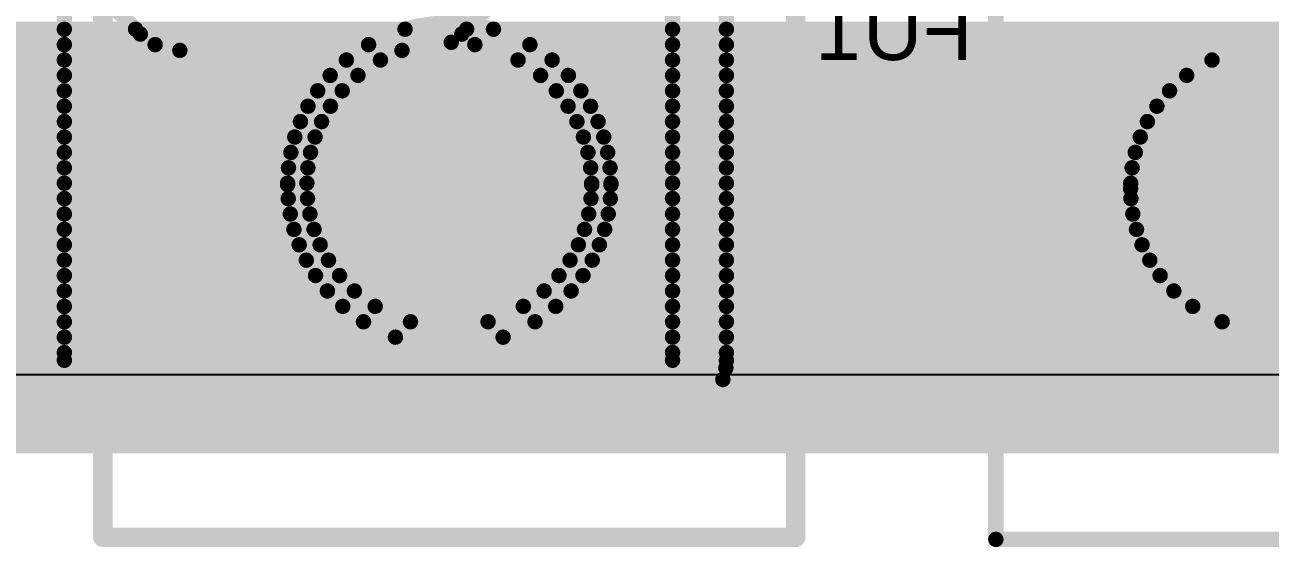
# Model space of a CAD drawing. Header units: millimetres. Extents: x 0.11 to 5.67, y 0.55 to 4.24.
# Drawn here: x 1.147 to 1.784, y 0.553 to 0.82 of the extents above; entities that cross this region are included whole.
import ezdxf

# ---------------------------------------------------------------- set-up
doc = ezdxf.new("R2010")
doc.units = ezdxf.units.MM
doc.header["$MEASUREMENT"] = 0
for name, color, linetype in [('BottomLayer', 5, 'Continuous'), ('BottomOverlay', 54, 'Continuous'), ('BottomSolder', 6, 'Continuous'), ('InternalPlane1', 76, 'Continuous'), ('InternalPlane2', 16, 'Continuous'), ('KeepOutLayer', 6, 'Continuous'), ('MultiLayer', 9, 'Continuous'), ('PadHoleLayer', 156, 'Continuous'), ('TopLayer', 1, 'Continuous'), ('TopOverlay', 2, 'Continuous'), ('TopSolder', 216, 'Continuous'), ('ViaHoleLayer', 16, 'Continuous')]:
    doc.layers.add(name, color=color, linetype=linetype)

# ---------------------------------------------------------------- blocks, each defined once
blk = doc.blocks.new('MIF2X01PRP_29')
at = {"layer": 'BottomLayer'}
for points, const_width in [([(-0.01772, 0.11811, 1), (0.01772, 0.11811, 1)], 0.03543), ([(-0.02953, -0.17008, 1), (0.02953, -0.17008, 1)], 0.05906)]:
    blk.add_lwpolyline(points, format="xyb", close=True, dxfattribs=dict(at, const_width=const_width))
blk.add_solid([(-0.03543, -0.03543), (0.03543, -0.03543), (-0.03543, 0.03543), (0.03543, 0.03543)], dxfattribs=at)
at = {"layer": 'BottomSolder'}
for points, const_width in [([(-0.0187, 0.11811, 1), (0.0187, 0.11811, 1)], 0.0374), ([(-0.03051, -0.17008, 1), (0.03051, -0.17008, 1)], 0.06102)]:
    blk.add_lwpolyline(points, format="xyb", close=True, dxfattribs=dict(at, const_width=const_width))
blk.add_solid([(-0.0374, -0.0374), (0.0374, -0.0374), (-0.0374, 0.0374), (0.0374, 0.0374)], dxfattribs=at)
at = {"layer": 'InternalPlane1'}
for points, const_width in [([(-0.02083, 0.11811, 1), (0.02083, 0.11811, 1)], 0.04165), ([(-0.02083, 0, 1), (0.02083, 0, 1)], 0.04165), ([(-0.03953, -0.17008, 1), (0.03953, -0.17008, 1)], 0.07906)]:
    blk.add_lwpolyline(points, format="xyb", close=True, dxfattribs=dict(at, const_width=const_width))
at = {"layer": 'InternalPlane2'}
for points, const_width in [([(-0.02083, 0.11811, 1), (0.02083, 0.11811, 1)], 0.04165), ([(-0.02083, 0, 1), (0.02083, 0, 1)], 0.04165), ([(-0.03953, -0.17008, 1), (0.03953, -0.17008, 1)], 0.07906)]:
    blk.add_lwpolyline(points, format="xyb", close=True, dxfattribs=dict(at, const_width=const_width))
at = {"layer": 'MultiLayer'}
for points, const_width in [([(-0.01772, 0.11811, 1), (0.01772, 0.11811, 1)], 0.03543), ([(-0.02953, -0.17008, 1), (0.02953, -0.17008, 1)], 0.05906)]:
    blk.add_lwpolyline(points, format="xyb", close=True, dxfattribs=dict(at, const_width=const_width))
blk.add_solid([(-0.03543, -0.03543), (0.03543, -0.03543), (-0.03543, 0.03543), (0.03543, 0.03543)], dxfattribs=at)
at = {"layer": 'PadHoleLayer'}
for points, const_width in [([(-0.01083, 0.11811, 1), (0.01083, 0.11811, 1)], 0.02165), ([(-0.01083, 0, 1), (0.01083, 0, 1)], 0.02165), ([(-0.02953, -0.17008, 1), (0.02953, -0.17008, 1)], 0.05906)]:
    blk.add_lwpolyline(points, format="xyb", close=True, dxfattribs=dict(at, const_width=const_width))
at = {"layer": 'TopLayer'}
for points, const_width in [([(-0.01772, 0.11811, 1), (0.01772, 0.11811, 1)], 0.03543), ([(-0.02953, -0.17008, 1), (0.02953, -0.17008, 1)], 0.05906)]:
    blk.add_lwpolyline(points, format="xyb", close=True, dxfattribs=dict(at, const_width=const_width))
blk.add_solid([(-0.03543, -0.03543), (0.03543, -0.03543), (-0.03543, 0.03543), (0.03543, 0.03543)], dxfattribs=at)
at = {"layer": 'TopOverlay', "const_width": 0.00787}
for points in [[(-0.14173, -0.34941), (-0.14173, 0.04429)], [(-0.14173, 0.04429), (-0.04823, 0.04429)], [(0.04429, 0.04429), (0.13976, 0.04429)], [(0.13976, -0.34941), (0.13976, 0.04429)], [(-0.14173, -0.34941), (0.13976, -0.34941)]]:
    blk.add_lwpolyline(points, dxfattribs=at)
at = {"layer": 'TopOverlay', "const_width": 0.00394}
for points in [[(-0.1437, 0.04429, 1), (-0.13976, 0.04429, 1)], [(-0.1437, 0.04429, 1), (-0.13976, 0.04429, 1)], [(-0.0502, 0.04429, 1), (-0.04626, 0.04429, 1)], [(0.04232, 0.04429, 1), (0.04626, 0.04429, 1)], [(0.1378, 0.04429, 1), (0.14173, 0.04429, 1)], [(0.1378, 0.04429, 1), (0.14173, 0.04429, 1)], [(-0.1437, -0.34941, 1), (-0.13976, -0.34941, 1)], [(-0.1437, -0.34941, 1), (-0.13976, -0.34941, 1)], [(0.1378, -0.34941, 1), (0.14173, -0.34941, 1)], [(0.1378, -0.34941, 1), (0.14173, -0.34941, 1)]]:
    blk.add_lwpolyline(points, format="xyb", close=True, dxfattribs=at)
at = {"layer": 'TopSolder'}
for points, const_width in [([(-0.0187, 0.11811, 1), (0.0187, 0.11811, 1)], 0.0374), ([(-0.03051, -0.17008, 1), (0.03051, -0.17008, 1)], 0.06102)]:
    blk.add_lwpolyline(points, format="xyb", close=True, dxfattribs=dict(at, const_width=const_width))
blk.add_solid([(-0.0374, -0.0374), (0.0374, -0.0374), (-0.0374, 0.0374), (0.0374, 0.0374)], dxfattribs=at)
blk = doc.blocks.new('MIF2X02PRP_38')
at = {"layer": 'BottomLayer'}
for points, const_width in [([(-0.13583, 0.11811, 1), (-0.10039, 0.11811, 1)], 0.03543), ([(-0.01772, 0.11811, 1), (0.01772, 0.11811, 1)], 0.03543), ([(0.14055, 0.05906, 1), (0.19961, 0.05906, 1)], 0.05906), ([(-0.13583, 0, 1), (-0.10039, 0, 1)], 0.03543)]:
    blk.add_lwpolyline(points, format="xyb", close=True, dxfattribs=dict(at, const_width=const_width))
blk.add_solid([(0.03543, -0.03543), (0.03543, 0.03543), (-0.03543, -0.03543), (-0.03543, 0.03543)], dxfattribs=at)
at = {"layer": 'BottomSolder'}
for points, const_width in [([(-0.13681, 0.11811, 1), (-0.09941, 0.11811, 1)], 0.0374), ([(-0.0187, 0.11811, 1), (0.0187, 0.11811, 1)], 0.0374), ([(0.13957, 0.05906, 1), (0.20059, 0.05906, 1)], 0.06102), ([(-0.13681, 0, 1), (-0.09941, 0, 1)], 0.0374)]:
    blk.add_lwpolyline(points, format="xyb", close=True, dxfattribs=dict(at, const_width=const_width))
blk.add_solid([(0.0374, -0.0374), (0.0374, 0.0374), (-0.0374, -0.0374), (-0.0374, 0.0374)], dxfattribs=at)
at = {"layer": 'InternalPlane1'}
for points, const_width in [([(-0.13894, 0.11811, 1), (-0.09728, 0.11811, 1)], 0.04165), ([(-0.02083, 0.11811, 1), (0.02083, 0.11811, 1)], 0.04165), ([(0.13055, 0.05906, 1), (0.20961, 0.05906, 1)], 0.07906), ([(-0.02619, 0.0456, 1), (-0.02028, 0.0456, 1)], 0.00591), ([(0.02028, 0.0456, 1), (0.02619, 0.0456, 1)], 0.00591), ([(-0.13894, 0, 1), (-0.09728, 0, 1)], 0.04165), ([(-0.04856, 0.02324, 1), (-0.04265, 0.02324, 1)], 0.00591), ([(0.04265, 0.02324, 1), (0.04856, 0.02324, 1)], 0.00591), ([(-0.04856, -0.02324, 1), (-0.04265, -0.02324, 1)], 0.00591), ([(0.04265, -0.02324, 1), (0.04856, -0.02324, 1)], 0.00591), ([(-0.02619, -0.0456, 1), (-0.02028, -0.0456, 1)], 0.00591), ([(0.02028, -0.0456, 1), (0.02619, -0.0456, 1)], 0.00591)]:
    blk.add_lwpolyline(points, format="xyb", close=True, dxfattribs=dict(at, const_width=const_width))
at = {"layer": 'InternalPlane1', "const_width": 0.01181}
for points in [[(-0.02324, 0.0456, -0.240079), (0.02324, 0.0456)], [(-0.0456, -0.02324, -0.240079), (-0.0456, 0.02324)], [(0.0456, 0.02324, -0.240079), (0.0456, -0.02324)], [(0.02324, -0.0456, -0.240079), (-0.02324, -0.0456)]]:
    blk.add_lwpolyline(points, format="xyb", dxfattribs=at)
at = {"layer": 'InternalPlane2'}
for points, const_width in [([(-0.13894, 0.11811, 1), (-0.09728, 0.11811, 1)], 0.04165), ([(-0.02083, 0.11811, 1), (0.02083, 0.11811, 1)], 0.04165), ([(0.13055, 0.05906, 1), (0.20961, 0.05906, 1)], 0.07906), ([(-0.1443, 0.0456, 1), (-0.13839, 0.0456, 1)], 0.00591), ([(-0.09783, 0.0456, 1), (-0.09192, 0.0456, 1)], 0.00591), ([(-0.02083, 0, 1), (0.02083, 0, 1)], 0.04165), ([(-0.16667, 0.02324, 1), (-0.16076, 0.02324, 1)], 0.00591), ([(-0.07546, 0.02324, 1), (-0.06955, 0.02324, 1)], 0.00591), ([(-0.16667, -0.02324, 1), (-0.16076, -0.02324, 1)], 0.00591), ([(-0.07546, -0.02324, 1), (-0.06955, -0.02324, 1)], 0.00591), ([(-0.1443, -0.0456, 1), (-0.13839, -0.0456, 1)], 0.00591), ([(-0.09783, -0.0456, 1), (-0.09192, -0.0456, 1)], 0.00591)]:
    blk.add_lwpolyline(points, format="xyb", close=True, dxfattribs=dict(at, const_width=const_width))
at = {"layer": 'InternalPlane2', "const_width": 0.01181}
for points in [[(-0.14135, 0.0456, -0.240079), (-0.09487, 0.0456)], [(-0.16371, -0.02324, -0.240079), (-0.16371, 0.02324)], [(-0.07251, 0.02324, -0.240079), (-0.07251, -0.02324)], [(-0.09487, -0.0456, -0.240079), (-0.14135, -0.0456)]]:
    blk.add_lwpolyline(points, format="xyb", dxfattribs=at)
at = {"layer": 'MultiLayer'}
for points, const_width in [([(-0.13583, 0.11811, 1), (-0.10039, 0.11811, 1)], 0.03543), ([(-0.01772, 0.11811, 1), (0.01772, 0.11811, 1)], 0.03543), ([(0.14055, 0.05906, 1), (0.19961, 0.05906, 1)], 0.05906), ([(-0.13583, 0, 1), (-0.10039, 0, 1)], 0.03543)]:
    blk.add_lwpolyline(points, format="xyb", close=True, dxfattribs=dict(at, const_width=const_width))
blk.add_solid([(0.03543, -0.03543), (0.03543, 0.03543), (-0.03543, -0.03543), (-0.03543, 0.03543)], dxfattribs=at)
at = {"layer": 'PadHoleLayer'}
for points, const_width in [([(-0.12894, 0.11811, 1), (-0.10728, 0.11811, 1)], 0.02165), ([(-0.01083, 0.11811, 1), (0.01083, 0.11811, 1)], 0.02165), ([(0.14055, 0.05906, 1), (0.19961, 0.05906, 1)], 0.05906), ([(-0.12894, 0, 1), (-0.10728, 0, 1)], 0.02165), ([(-0.01083, 0, 1), (0.01083, 0, 1)], 0.02165)]:
    blk.add_lwpolyline(points, format="xyb", close=True, dxfattribs=dict(at, const_width=const_width))
at = {"layer": 'TopLayer'}
for points, const_width in [([(-0.13583, 0.11811, 1), (-0.10039, 0.11811, 1)], 0.03543), ([(-0.01772, 0.11811, 1), (0.01772, 0.11811, 1)], 0.03543), ([(0.14055, 0.05906, 1), (0.19961, 0.05906, 1)], 0.05906), ([(-0.13583, 0, 1), (-0.10039, 0, 1)], 0.03543)]:
    blk.add_lwpolyline(points, format="xyb", close=True, dxfattribs=dict(at, const_width=const_width))
blk.add_solid([(0.03543, -0.03543), (0.03543, 0.03543), (-0.03543, -0.03543), (-0.03543, 0.03543)], dxfattribs=at)
at = {"layer": 'TopOverlay', "const_width": 0.01}
for points in [[(0.35039, 0.23622), (0, 0.23622)], [(0, 0.17323), (0, 0.23622)], [(0.35039, -0.11811), (0.35039, 0.23622)], [(0, -0.11811), (0, -0.05512)], [(0.35039, -0.11811), (0, -0.11811)]]:
    blk.add_lwpolyline(points, dxfattribs=at)
at = {"layer": 'TopOverlay', "const_width": 0.005}
for points in [[(-0.0025, 0.23622, 1), (0.0025, 0.23622, 1)], [(-0.0025, 0.23622, 1), (0.0025, 0.23622, 1)], [(0.34789, 0.23622, 1), (0.35289, 0.23622, 1)], [(0.34789, 0.23622, 1), (0.35289, 0.23622, 1)], [(-0.0025, 0.17323, 1), (0.0025, 0.17323, 1)], [(-0.0025, -0.05512, 1), (0.0025, -0.05512, 1)], [(-0.0025, -0.11811, 1), (0.0025, -0.11811, 1)], [(-0.0025, -0.11811, 1), (0.0025, -0.11811, 1)], [(0.34789, -0.11811, 1), (0.35289, -0.11811, 1)], [(0.34789, -0.11811, 1), (0.35289, -0.11811, 1)]]:
    blk.add_lwpolyline(points, format="xyb", close=True, dxfattribs=at)
at = {"layer": 'TopSolder'}
for points, const_width in [([(-0.13681, 0.11811, 1), (-0.09941, 0.11811, 1)], 0.0374), ([(-0.0187, 0.11811, 1), (0.0187, 0.11811, 1)], 0.0374), ([(0.13957, 0.05906, 1), (0.20059, 0.05906, 1)], 0.06102), ([(-0.13681, 0, 1), (-0.09941, 0, 1)], 0.0374)]:
    blk.add_lwpolyline(points, format="xyb", close=True, dxfattribs=dict(at, const_width=const_width))
blk.add_solid([(0.0374, -0.0374), (0.0374, 0.0374), (-0.0374, -0.0374), (-0.0374, 0.0374)], dxfattribs=at)

msp = doc.modelspace()

# ---------------------------------------------------------------- linework, layer by layer
at = {"layer": 'BottomLayer', "const_width": 0.00787}
for points in [[(1.16732, 0.64862), (1.16732, 1.45177)], [(1.47835, 0.64862), (1.47835, 0.87057)], [(1.50591, 0.64862), (1.50591, 0.8441)], [(1.16732, 0.81791), (1.34156, 0.81791)], [(1.38679, 0.81791), (1.47835, 0.81791)], [(1.50591, 0.81791), (1.96007, 0.81791)], [(1.16732, 0.81004), (1.32292, 0.81004)], [(1.40543, 0.81004), (1.47835, 0.81004)], [(1.50591, 0.81004), (1.9576, 0.81004)], [(1.16732, 0.80216), (1.31156, 0.80216)], [(1.41679, 0.80216), (1.47835, 0.80216)], [(1.50591, 0.80216), (1.75425, 0.80216)], [(1.16732, 0.79429), (1.30326, 0.79429)], [(1.42509, 0.79429), (1.47835, 0.79429)], [(1.50591, 0.79429), (1.74131, 0.79429)], [(1.16732, 0.78641), (1.29688, 0.78641)], [(1.43147, 0.78641), (1.47835, 0.78641)], [(1.50591, 0.78641), (1.73254, 0.78641)], [(1.16732, 0.77854), (1.2919, 0.77854)], [(1.43644, 0.77854), (1.47835, 0.77854)], [(1.50591, 0.77854), (1.72607, 0.77854)], [(1.16732, 0.77067), (1.28806, 0.77067)], [(1.44029, 0.77067), (1.47835, 0.77067)], [(1.50591, 0.77067), (1.7212, 0.77067)], [(1.16732, 0.76279), (1.28518, 0.76279)], [(1.44317, 0.76279), (1.47835, 0.76279)], [(1.50591, 0.76279), (1.71757, 0.76279)], [(1.16732, 0.75492), (1.28317, 0.75492)], [(1.44518, 0.75492), (1.47835, 0.75492)], [(1.50591, 0.75492), (1.71501, 0.75492)], [(1.16732, 0.74704), (1.28195, 0.74704)], [(1.4464, 0.74704), (1.47835, 0.74704)], [(1.50591, 0.74704), (1.71339, 0.74704)], [(1.16732, 0.73917), (1.2815, 0.73917)], [(1.44685, 0.73917), (1.47835, 0.73917)], [(1.50591, 0.73917), (1.71265, 0.73917)], [(1.16732, 0.7313), (1.2818, 0.7313)], [(1.44655, 0.7313), (1.47835, 0.7313)], [(1.50591, 0.7313), (1.71277, 0.7313)], [(1.16732, 0.72342), (1.28286, 0.72342)], [(1.44548, 0.72342), (1.47835, 0.72342)], [(1.50591, 0.72342), (1.71375, 0.72342)], [(1.16732, 0.71555), (1.28471, 0.71555)], [(1.44363, 0.71555), (1.47835, 0.71555)], [(1.50591, 0.71555), (1.71563, 0.71555)], [(1.16732, 0.70767), (1.28741, 0.70767)], [(1.44093, 0.70767), (1.47835, 0.70767)], [(1.50591, 0.70767), (1.71848, 0.70767)], [(1.16732, 0.6998), (1.29105, 0.6998)], [(1.43729, 0.6998), (1.47835, 0.6998)], [(1.50591, 0.6998), (1.72243, 0.6998)], [(1.16732, 0.69193), (1.29578, 0.69193)], [(1.43256, 0.69193), (1.47835, 0.69193)], [(1.50591, 0.69193), (1.72771, 0.69193)], [(1.16732, 0.68405), (1.30186, 0.68405)], [(1.42649, 0.68405), (1.47835, 0.68405)], [(1.50591, 0.68405), (1.73473, 0.68405)], [(1.16732, 0.67618), (1.30971, 0.67618)], [(1.41863, 0.67618), (1.47835, 0.67618)], [(1.50591, 0.67618), (1.74438, 0.67618)], [(1.16732, 0.6683), (1.32031, 0.6683)], [(1.40804, 0.6683), (1.47835, 0.6683)], [(1.50591, 0.6683), (1.75943, 0.6683)], [(1.16732, 0.66043), (1.33663, 0.66043)], [(1.39171, 0.66043), (1.47835, 0.66043)], [(1.50591, 0.66043), (2.01863, 0.66043)], [(1.16732, 0.65256), (1.47835, 0.65256)], [(1.50591, 0.65256), (2.03466, 0.65256)], [(1.16732, 0.64862), (1.47835, 0.64862)], [(1.50562, 0.64468), (2.06196, 0.64468)], [(1.50409, 0.63878), (2.53445, 0.63878)]]:
    msp.add_lwpolyline(points, dxfattribs=at)
at = {"layer": 'BottomLayer'}
for points, const_width in [([(1.16535, 0.81791, 1), (1.16929, 0.81791, 1)], 0.00394), ([(1.44685, 0.73839, 1), (1.2815, 0.73839, 1)], 0.00787), ([(1.44685, 0.73839, 1), (1.2815, 0.73839, 1)], 0.00787), ([(1.33959, 0.81791, 1), (1.34353, 0.81791, 1)], 0.00394), ([(1.38482, 0.81791, 1), (1.38876, 0.81791, 1)], 0.00394), ([(1.47638, 0.81791, 1), (1.48031, 0.81791, 1)], 0.00394), ([(1.50394, 0.81791, 1), (1.50787, 0.81791, 1)], 0.00394), ([(1.16535, 0.81004, 1), (1.16929, 0.81004, 1)], 0.00394), ([(1.32095, 0.81004, 1), (1.32489, 0.81004, 1)], 0.00394), ([(1.40346, 0.81004, 1), (1.40739, 0.81004, 1)], 0.00394), ([(1.47638, 0.81004, 1), (1.48031, 0.81004, 1)], 0.00394), ([(1.50394, 0.81004, 1), (1.50787, 0.81004, 1)], 0.00394), ([(1.85827, 0.73634, 1), (1.7126, 0.73634, 1)], 0.00787), ([(1.85827, 0.73634, 1), (1.7126, 0.73634, 1)], 0.00787), ([(1.16535, 0.80216, 1), (1.16929, 0.80216, 1)], 0.00394), ([(1.30959, 0.80216, 1), (1.31353, 0.80216, 1)], 0.00394), ([(1.41482, 0.80216, 1), (1.41875, 0.80216, 1)], 0.00394), ([(1.47638, 0.80216, 1), (1.48031, 0.80216, 1)], 0.00394), ([(1.50394, 0.80216, 1), (1.50787, 0.80216, 1)], 0.00394), ([(1.75229, 0.80216, 1), (1.75622, 0.80216, 1)], 0.00394), ([(1.16535, 0.79429, 1), (1.16929, 0.79429, 1)], 0.00394), ([(1.30129, 0.79429, 1), (1.30523, 0.79429, 1)], 0.00394), ([(1.42312, 0.79429, 1), (1.42706, 0.79429, 1)], 0.00394), ([(1.47638, 0.79429, 1), (1.48031, 0.79429, 1)], 0.00394), ([(1.50394, 0.79429, 1), (1.50787, 0.79429, 1)], 0.00394), ([(1.73934, 0.79429, 1), (1.74328, 0.79429, 1)], 0.00394), ([(1.16535, 0.78641, 1), (1.16929, 0.78641, 1)], 0.00394), ([(1.29491, 0.78641, 1), (1.29885, 0.78641, 1)], 0.00394), ([(1.4295, 0.78641, 1), (1.43344, 0.78641, 1)], 0.00394), ([(1.47638, 0.78641, 1), (1.48031, 0.78641, 1)], 0.00394), ([(1.50394, 0.78641, 1), (1.50787, 0.78641, 1)], 0.00394), ([(1.73057, 0.78641, 1), (1.73451, 0.78641, 1)], 0.00394), ([(1.16535, 0.77854, 1), (1.16929, 0.77854, 1)], 0.00394), ([(1.28993, 0.77854, 1), (1.29387, 0.77854, 1)], 0.00394), ([(1.43448, 0.77854, 1), (1.43841, 0.77854, 1)], 0.00394), ([(1.47638, 0.77854, 1), (1.48031, 0.77854, 1)], 0.00394), ([(1.50394, 0.77854, 1), (1.50787, 0.77854, 1)], 0.00394), ([(1.7241, 0.77854, 1), (1.72804, 0.77854, 1)], 0.00394), ([(1.16535, 0.77067, 1), (1.16929, 0.77067, 1)], 0.00394), ([(1.28609, 0.77067, 1), (1.29003, 0.77067, 1)], 0.00394), ([(1.43832, 0.77067, 1), (1.44226, 0.77067, 1)], 0.00394), ([(1.47638, 0.77067, 1), (1.48031, 0.77067, 1)], 0.00394), ([(1.50394, 0.77067, 1), (1.50787, 0.77067, 1)], 0.00394), ([(1.71923, 0.77067, 1), (1.72316, 0.77067, 1)], 0.00394), ([(1.16535, 0.76279, 1), (1.16929, 0.76279, 1)], 0.00394), ([(1.28321, 0.76279, 1), (1.28715, 0.76279, 1)], 0.00394), ([(1.4412, 0.76279, 1), (1.44513, 0.76279, 1)], 0.00394), ([(1.47638, 0.76279, 1), (1.48031, 0.76279, 1)], 0.00394), ([(1.50394, 0.76279, 1), (1.50787, 0.76279, 1)], 0.00394), ([(1.7156, 0.76279, 1), (1.71954, 0.76279, 1)], 0.00394), ([(1.16535, 0.75492, 1), (1.16929, 0.75492, 1)], 0.00394), ([(1.2812, 0.75492, 1), (1.28513, 0.75492, 1)], 0.00394), ([(1.44321, 0.75492, 1), (1.44715, 0.75492, 1)], 0.00394), ([(1.47638, 0.75492, 1), (1.48031, 0.75492, 1)], 0.00394), ([(1.50394, 0.75492, 1), (1.50787, 0.75492, 1)], 0.00394), ([(1.71304, 0.75492, 1), (1.71698, 0.75492, 1)], 0.00394), ([(1.16535, 0.74704, 1), (1.16929, 0.74704, 1)], 0.00394), ([(1.27998, 0.74704, 1), (1.28392, 0.74704, 1)], 0.00394), ([(1.44443, 0.74704, 1), (1.44836, 0.74704, 1)], 0.00394), ([(1.47638, 0.74704, 1), (1.48031, 0.74704, 1)], 0.00394), ([(1.50394, 0.74704, 1), (1.50787, 0.74704, 1)], 0.00394), ([(1.66535, 0.73917, 1), (1.67717, 0.73917, 1)], 0.01181), ([(1.71142, 0.74704, 1), (1.71536, 0.74704, 1)], 0.00394), ([(1.16535, 0.73917, 1), (1.16929, 0.73917, 1)], 0.00394), ([(1.27953, 0.73917, 1), (1.28347, 0.73917, 1)], 0.00394), ([(1.27953, 0.73839, 1), (1.28346, 0.73839, 1)], 0.00394), ([(1.27953, 0.73839, 1), (1.28346, 0.73839, 1)], 0.00394), ([(1.44488, 0.73917, 1), (1.44882, 0.73917, 1)], 0.00394), ([(1.44488, 0.73839, 1), (1.44882, 0.73839, 1)], 0.00394), ([(1.44488, 0.73839, 1), (1.44882, 0.73839, 1)], 0.00394), ([(1.47638, 0.73917, 1), (1.48031, 0.73917, 1)], 0.00394), ([(1.50394, 0.73917, 1), (1.50787, 0.73917, 1)], 0.00394), ([(1.71063, 0.73634, 1), (1.71457, 0.73634, 1)], 0.00394), ([(1.71063, 0.73634, 1), (1.71457, 0.73634, 1)], 0.00394), ([(1.71069, 0.73917, 1), (1.71462, 0.73917, 1)], 0.00394), ([(1.16535, 0.7313, 1), (1.16929, 0.7313, 1)], 0.00394), ([(1.27983, 0.7313, 1), (1.28377, 0.7313, 1)], 0.00394), ([(1.44458, 0.7313, 1), (1.44851, 0.7313, 1)], 0.00394), ([(1.47638, 0.7313, 1), (1.48031, 0.7313, 1)], 0.00394), ([(1.50394, 0.7313, 1), (1.50787, 0.7313, 1)], 0.00394), ([(1.7108, 0.7313, 1), (1.71474, 0.7313, 1)], 0.00394), ([(1.16535, 0.72342, 1), (1.16929, 0.72342, 1)], 0.00394), ([(1.28089, 0.72342, 1), (1.28483, 0.72342, 1)], 0.00394), ([(1.44352, 0.72342, 1), (1.44745, 0.72342, 1)], 0.00394), ([(1.47638, 0.72342, 1), (1.48031, 0.72342, 1)], 0.00394), ([(1.50394, 0.72342, 1), (1.50787, 0.72342, 1)], 0.00394), ([(1.71178, 0.72342, 1), (1.71572, 0.72342, 1)], 0.00394), ([(1.16535, 0.71555, 1), (1.16929, 0.71555, 1)], 0.00394), ([(1.28274, 0.71555, 1), (1.28668, 0.71555, 1)], 0.00394), ([(1.44166, 0.71555, 1), (1.4456, 0.71555, 1)], 0.00394), ([(1.47638, 0.71555, 1), (1.48031, 0.71555, 1)], 0.00394), ([(1.50394, 0.71555, 1), (1.50787, 0.71555, 1)], 0.00394), ([(1.71366, 0.71555, 1), (1.7176, 0.71555, 1)], 0.00394), ([(1.16535, 0.70767, 1), (1.16929, 0.70767, 1)], 0.00394), ([(1.28544, 0.70767, 1), (1.28938, 0.70767, 1)], 0.00394), ([(1.43897, 0.70767, 1), (1.4429, 0.70767, 1)], 0.00394), ([(1.47638, 0.70767, 1), (1.48031, 0.70767, 1)], 0.00394), ([(1.50394, 0.70767, 1), (1.50787, 0.70767, 1)], 0.00394), ([(1.71651, 0.70767, 1), (1.72044, 0.70767, 1)], 0.00394), ([(1.16535, 0.6998, 1), (1.16929, 0.6998, 1)], 0.00394), ([(1.28908, 0.6998, 1), (1.29302, 0.6998, 1)], 0.00394), ([(1.43533, 0.6998, 1), (1.43926, 0.6998, 1)], 0.00394), ([(1.47638, 0.6998, 1), (1.48031, 0.6998, 1)], 0.00394), ([(1.50394, 0.6998, 1), (1.50787, 0.6998, 1)], 0.00394), ([(1.72046, 0.6998, 1), (1.7244, 0.6998, 1)], 0.00394), ([(1.16535, 0.69193, 1), (1.16929, 0.69193, 1)], 0.00394), ([(1.29382, 0.69193, 1), (1.29775, 0.69193, 1)], 0.00394), ([(1.43059, 0.69193, 1), (1.43453, 0.69193, 1)], 0.00394), ([(1.47638, 0.69193, 1), (1.48031, 0.69193, 1)], 0.00394), ([(1.50394, 0.69193, 1), (1.50787, 0.69193, 1)], 0.00394), ([(1.72574, 0.69193, 1), (1.72967, 0.69193, 1)], 0.00394), ([(1.16535, 0.68405, 1), (1.16929, 0.68405, 1)], 0.00394), ([(1.29989, 0.68405, 1), (1.30383, 0.68405, 1)], 0.00394), ([(1.42452, 0.68405, 1), (1.42846, 0.68405, 1)], 0.00394), ([(1.47638, 0.68405, 1), (1.48031, 0.68405, 1)], 0.00394), ([(1.50394, 0.68405, 1), (1.50787, 0.68405, 1)], 0.00394), ([(1.73276, 0.68405, 1), (1.7367, 0.68405, 1)], 0.00394), ([(1.16535, 0.67618, 1), (1.16929, 0.67618, 1)], 0.00394), ([(1.30775, 0.67618, 1), (1.31168, 0.67618, 1)], 0.00394), ([(1.41666, 0.67618, 1), (1.4206, 0.67618, 1)], 0.00394), ([(1.47638, 0.67618, 1), (1.48031, 0.67618, 1)], 0.00394), ([(1.50394, 0.67618, 1), (1.50787, 0.67618, 1)], 0.00394), ([(1.74241, 0.67618, 1), (1.74635, 0.67618, 1)], 0.00394), ([(1.16535, 0.6683, 1), (1.16929, 0.6683, 1)], 0.00394), ([(1.31834, 0.6683, 1), (1.32228, 0.6683, 1)], 0.00394), ([(1.40607, 0.6683, 1), (1.41001, 0.6683, 1)], 0.00394), ([(1.47638, 0.6683, 1), (1.48031, 0.6683, 1)], 0.00394), ([(1.50394, 0.6683, 1), (1.50787, 0.6683, 1)], 0.00394), ([(1.75746, 0.6683, 1), (1.7614, 0.6683, 1)], 0.00394), ([(1.16535, 0.66043, 1), (1.16929, 0.66043, 1)], 0.00394), ([(1.33467, 0.66043, 1), (1.3386, 0.66043, 1)], 0.00394), ([(1.38974, 0.66043, 1), (1.39368, 0.66043, 1)], 0.00394), ([(1.47638, 0.66043, 1), (1.48031, 0.66043, 1)], 0.00394), ([(1.50394, 0.66043, 1), (1.50787, 0.66043, 1)], 0.00394), ([(1.16535, 0.65256, 1), (1.16929, 0.65256, 1)], 0.00394), ([(1.47638, 0.65256, 1), (1.48031, 0.65256, 1)], 0.00394), ([(1.50394, 0.65256, 1), (1.50787, 0.65256, 1)], 0.00394), ([(1.16535, 0.64862, 1), (1.16929, 0.64862, 1)], 0.00394), ([(1.16535, 0.64862, 1), (1.16929, 0.64862, 1)], 0.00394), ([(1.47638, 0.64862, 1), (1.48031, 0.64862, 1)], 0.00394), ([(1.47638, 0.64862, 1), (1.48031, 0.64862, 1)], 0.00394), ([(1.50394, 0.64862, 1), (1.50787, 0.64862, 1)], 0.00394), ([(1.50394, 0.64862, 1), (1.50787, 0.64862, 1)], 0.00394), ([(1.50394, 0.64862, 1), (1.50787, 0.64862, 1)], 0.00394), ([(1.50365, 0.64468, 1), (1.50759, 0.64468, 1)], 0.00394), ([(1.50212, 0.63878, 1), (1.50606, 0.63878, 1)], 0.00394), ([(1.50212, 0.63878, 1), (1.50606, 0.63878, 1)], 0.00394), ([(1.50212, 0.63878, 1), (1.50606, 0.63878, 1)], 0.00394)]:
    msp.add_lwpolyline(points, format="xyb", close=True, dxfattribs=dict(at, const_width=const_width))
at = {"layer": 'BottomLayer', "const_width": 0.00787}
msp.add_lwpolyline([(1.50591, 0.64862, -0.091556), (1.50409, 0.63878)], format="xyb", dxfattribs=at)
msp.add_lwpolyline([(1.50591, 0.64862, -0.091556), (1.50409, 0.63878)], format="xyb", dxfattribs=at)
at = {"layer": 'InternalPlane1'}
msp.add_line((5.40707, 0.64116), (0.72285, 0.64116), dxfattribs=at)
at = {"layer": 'InternalPlane1', "const_width": 0.04}
msp.add_lwpolyline([(0.70276, 0.62106), (5.42717, 0.62106)], dxfattribs=at)
at = {"layer": 'InternalPlane2'}
msp.add_line((5.40707, 0.64116), (0.72285, 0.64116), dxfattribs=at)
at = {"layer": 'InternalPlane2', "const_width": 0.02591}
msp.add_lwpolyline([(1.65831, 0.73917, 1), (1.68421, 0.73917, 1)], format="xyb", close=True, dxfattribs=at)
at = {"layer": 'InternalPlane2', "const_width": 0.04}
msp.add_lwpolyline([(0.70276, 0.62106), (5.42717, 0.62106)], dxfattribs=at)
at = {"layer": 'KeepOutLayer', "const_width": 0.00787}
msp.add_lwpolyline([(0.70276, 0.62106), (5.42717, 0.62106)], dxfattribs=at)
at = {"layer": 'MultiLayer', "const_width": 0.01181}
msp.add_lwpolyline([(1.66535, 0.73917, 1), (1.67717, 0.73917, 1)], format="xyb", close=True, dxfattribs=at)
at = {"layer": 'TopLayer', "const_width": 0.00787}
for points in [[(1.14172, 0.87992), (1.20619, 0.81545)], [(1.37058, 0.81545), (1.41506, 0.85993)], [(0.72047, 0.81791), (1.20373, 0.81791)], [(1.37304, 0.81791), (1.96007, 0.81791)], [(0.94812, 0.81004), (1.21374, 0.81004)], [(1.22638, 0.80709), (1.33998, 0.80709)], [(1.37725, 0.81004), (1.9576, 0.81004)], [(0.97022, 0.80216), (1.329, 0.80216)], [(1.39935, 0.80216), (1.75425, 0.80216)], [(0.98173, 0.79429), (1.31748, 0.79429)], [(1.41086, 0.79429), (1.74131, 0.79429)], [(0.98979, 0.78641), (1.30942, 0.78641)], [(1.41893, 0.78641), (1.73254, 0.78641)], [(0.99581, 0.77854), (1.30341, 0.77854)], [(1.42494, 0.77854), (1.72607, 0.77854)], [(1.00033, 0.77067), (1.29888, 0.77067)], [(1.42946, 0.77067), (1.7212, 0.77067)], [(1.00366, 0.76279), (1.29555, 0.76279)], [(1.4328, 0.76279), (1.71757, 0.76279)], [(1.00597, 0.75492), (1.29324, 0.75492)], [(1.43511, 0.75492), (1.71501, 0.75492)], [(1.00736, 0.74704), (1.29186, 0.74704)], [(1.43649, 0.74704), (1.71339, 0.74704)], [(1.00787, 0.73917), (1.29134, 0.73917)], [(1.437, 0.73917), (1.71265, 0.73917)], [(1.00753, 0.7313), (1.29168, 0.7313)], [(1.43666, 0.7313), (1.71277, 0.7313)], [(1.00632, 0.72342), (1.29289, 0.72342)], [(1.43545, 0.72342), (1.71375, 0.72342)], [(1.0042, 0.71555), (1.29501, 0.71555)], [(1.43333, 0.71555), (1.71563, 0.71555)], [(1.00108, 0.70767), (1.29813, 0.70767)], [(1.43022, 0.70767), (1.71848, 0.70767)], [(0.99681, 0.6998), (1.3024, 0.6998)], [(1.42595, 0.6998), (1.72243, 0.6998)], [(0.99113, 0.69193), (1.30808, 0.69193)], [(1.42027, 0.69193), (1.72771, 0.69193)], [(0.98354, 0.68405), (1.31567, 0.68405)], [(1.41268, 0.68405), (1.73473, 0.68405)], [(0.97292, 0.67618), (1.32629, 0.67618)], [(1.40206, 0.67618), (1.74438, 0.67618)], [(0.95487, 0.6683), (1.34434, 0.6683)], [(1.38401, 0.6683), (1.75943, 0.6683)], [(0.72047, 0.66043), (2.01863, 0.66043)], [(0.72047, 0.65256), (2.03466, 0.65256)], [(0.72047, 0.64468), (2.06196, 0.64468)], [(0.72047, 0.63878), (5.40945, 0.63878)]]:
    msp.add_lwpolyline(points, dxfattribs=at)
at = {"layer": 'TopLayer'}
for points, const_width in [([(1.20176, 0.81791, 1), (1.2057, 0.81791, 1)], 0.00394), ([(1.37107, 0.81791, 1), (1.37501, 0.81791, 1)], 0.00394), ([(1.20423, 0.81545, 1), (1.20816, 0.81545, 1)], 0.00394), ([(1.20423, 0.81545, 1), (1.20816, 0.81545, 1)], 0.00394), ([(1.20423, 0.81545, 1), (1.20816, 0.81545, 1)], 0.00394), ([(1.36321, 0.81121, 1), (1.36715, 0.81121, 1)], 0.00394), ([(1.36321, 0.81121, 1), (1.36715, 0.81121, 1)], 0.00394), ([(1.36321, 0.81121, 1), (1.36715, 0.81121, 1)], 0.00394), ([(1.36321, 0.81121, 1), (1.36715, 0.81121, 1)], 0.00394), ([(1.36861, 0.81545, 1), (1.37255, 0.81545, 1)], 0.00394), ([(1.36861, 0.81545, 1), (1.37255, 0.81545, 1)], 0.00394), ([(1.36861, 0.81545, 1), (1.37255, 0.81545, 1)], 0.00394), ([(1.21177, 0.81004, 1), (1.21571, 0.81004, 1)], 0.00394), ([(1.22441, 0.80709, 1), (1.22835, 0.80709, 1)], 0.00394), ([(1.22441, 0.80709, 1), (1.22835, 0.80709, 1)], 0.00394), ([(1.22441, 0.80709, 1), (1.22835, 0.80709, 1)], 0.00394), ([(1.33802, 0.80709, 1), (1.34195, 0.80709, 1)], 0.00394), ([(1.33802, 0.80709, 1), (1.34195, 0.80709, 1)], 0.00394), ([(1.33802, 0.80709, 1), (1.34195, 0.80709, 1)], 0.00394), ([(1.37529, 0.81004, 1), (1.37922, 0.81004, 1)], 0.00394), ([(1.85827, 0.73634, 1), (1.7126, 0.73634, 1)], 0.00787), ([(1.85827, 0.73634, 1), (1.7126, 0.73634, 1)], 0.00787), ([(1.32703, 0.80216, 1), (1.33096, 0.80216, 1)], 0.00394), ([(1.39738, 0.80216, 1), (1.40132, 0.80216, 1)], 0.00394), ([(1.75229, 0.80216, 1), (1.75622, 0.80216, 1)], 0.00394), ([(1.31552, 0.79429, 1), (1.31945, 0.79429, 1)], 0.00394), ([(1.40889, 0.79429, 1), (1.41283, 0.79429, 1)], 0.00394), ([(1.73934, 0.79429, 1), (1.74328, 0.79429, 1)], 0.00394), ([(1.30745, 0.78641, 1), (1.31139, 0.78641, 1)], 0.00394), ([(1.41696, 0.78641, 1), (1.4209, 0.78641, 1)], 0.00394), ([(1.73057, 0.78641, 1), (1.73451, 0.78641, 1)], 0.00394), ([(1.30144, 0.77854, 1), (1.30538, 0.77854, 1)], 0.00394), ([(1.42297, 0.77854, 1), (1.42691, 0.77854, 1)], 0.00394), ([(1.7241, 0.77854, 1), (1.72804, 0.77854, 1)], 0.00394), ([(1.29691, 0.77067, 1), (1.30085, 0.77067, 1)], 0.00394), ([(1.4275, 0.77067, 1), (1.43143, 0.77067, 1)], 0.00394), ([(1.71923, 0.77067, 1), (1.72316, 0.77067, 1)], 0.00394), ([(1.29358, 0.76279, 1), (1.29752, 0.76279, 1)], 0.00394), ([(1.43083, 0.76279, 1), (1.43477, 0.76279, 1)], 0.00394), ([(1.7156, 0.76279, 1), (1.71954, 0.76279, 1)], 0.00394), ([(1.29127, 0.75492, 1), (1.29521, 0.75492, 1)], 0.00394), ([(1.43314, 0.75492, 1), (1.43708, 0.75492, 1)], 0.00394), ([(1.71304, 0.75492, 1), (1.71698, 0.75492, 1)], 0.00394), ([(1.28989, 0.74704, 1), (1.29382, 0.74704, 1)], 0.00394), ([(1.43452, 0.74704, 1), (1.43846, 0.74704, 1)], 0.00394), ([(1.66535, 0.73917, 1), (1.67717, 0.73917, 1)], 0.01181), ([(1.71142, 0.74704, 1), (1.71536, 0.74704, 1)], 0.00394), ([(1.28937, 0.73917, 1), (1.29331, 0.73917, 1)], 0.00394), ([(1.43504, 0.73917, 1), (1.43897, 0.73917, 1)], 0.00394), ([(1.43504, 0.73839, 1), (1.43898, 0.73839, 1)], 0.00394), ([(1.43504, 0.73839, 1), (1.43898, 0.73839, 1)], 0.00394), ([(1.43504, 0.73839, 1), (1.43898, 0.73839, 1)], 0.00394), ([(1.43504, 0.73839, 1), (1.43898, 0.73839, 1)], 0.00394), ([(1.71063, 0.73634, 1), (1.71457, 0.73634, 1)], 0.00394), ([(1.71063, 0.73634, 1), (1.71457, 0.73634, 1)], 0.00394), ([(1.71069, 0.73917, 1), (1.71462, 0.73917, 1)], 0.00394), ([(1.28972, 0.7313, 1), (1.29365, 0.7313, 1)], 0.00394), ([(1.43469, 0.7313, 1), (1.43863, 0.7313, 1)], 0.00394), ([(1.7108, 0.7313, 1), (1.71474, 0.7313, 1)], 0.00394), ([(1.29092, 0.72342, 1), (1.29486, 0.72342, 1)], 0.00394), ([(1.43349, 0.72342, 1), (1.43742, 0.72342, 1)], 0.00394), ([(1.71178, 0.72342, 1), (1.71572, 0.72342, 1)], 0.00394), ([(1.29304, 0.71555, 1), (1.29698, 0.71555, 1)], 0.00394), ([(1.43137, 0.71555, 1), (1.4353, 0.71555, 1)], 0.00394), ([(1.71366, 0.71555, 1), (1.7176, 0.71555, 1)], 0.00394), ([(1.29616, 0.70767, 1), (1.3001, 0.70767, 1)], 0.00394), ([(1.42825, 0.70767, 1), (1.43218, 0.70767, 1)], 0.00394), ([(1.71651, 0.70767, 1), (1.72044, 0.70767, 1)], 0.00394), ([(1.30043, 0.6998, 1), (1.30437, 0.6998, 1)], 0.00394), ([(1.42398, 0.6998, 1), (1.42792, 0.6998, 1)], 0.00394), ([(1.72046, 0.6998, 1), (1.7244, 0.6998, 1)], 0.00394), ([(1.30611, 0.69193, 1), (1.31005, 0.69193, 1)], 0.00394), ([(1.4183, 0.69193, 1), (1.42223, 0.69193, 1)], 0.00394), ([(1.72574, 0.69193, 1), (1.72967, 0.69193, 1)], 0.00394), ([(1.3137, 0.68405, 1), (1.31764, 0.68405, 1)], 0.00394), ([(1.41071, 0.68405, 1), (1.41465, 0.68405, 1)], 0.00394), ([(1.73276, 0.68405, 1), (1.7367, 0.68405, 1)], 0.00394), ([(1.32432, 0.67618, 1), (1.32826, 0.67618, 1)], 0.00394), ([(1.40009, 0.67618, 1), (1.40402, 0.67618, 1)], 0.00394), ([(1.74241, 0.67618, 1), (1.74635, 0.67618, 1)], 0.00394), ([(1.34237, 0.6683, 1), (1.34631, 0.6683, 1)], 0.00394), ([(1.38204, 0.6683, 1), (1.38598, 0.6683, 1)], 0.00394), ([(1.75746, 0.6683, 1), (1.7614, 0.6683, 1)], 0.00394)]:
    msp.add_lwpolyline(points, format="xyb", close=True, dxfattribs=dict(at, const_width=const_width))
at = {"layer": 'TopLayer', "const_width": 0.00787}
for points in [[(1.22638, 0.80709, -0.198912), (1.20619, 0.81545)], [(1.22638, 0.80709, -0.198912), (1.20619, 0.81545)], [(1.37058, 0.81545, -0.06031), (1.36518, 0.81121)], [(1.37058, 0.81545, -0.06031), (1.36518, 0.81121)], [(1.36518, 0.81121, -0.41018), (1.43701, 0.73839)], [(1.36518, 0.81121, -0.41018), (1.43701, 0.73839)], [(1.43701, 0.73839, -1.933394), (1.33998, 0.80709)], [(1.43701, 0.73839, -1.933394), (1.33998, 0.80709)]]:
    msp.add_lwpolyline(points, format="xyb", dxfattribs=at)
at = {"layer": 'ViaHoleLayer', "const_width": 0.00591}
msp.add_lwpolyline([(1.66831, 0.73917, 1), (1.67421, 0.73917, 1)], format="xyb", close=True, dxfattribs=at)

# ---------------------------------------------------------------- block references
at = {"rotation": 270}
msp.add_blockref('MIF2X02PRP_38', (1.30512, 0.90846), dxfattribs=at)
msp.add_blockref('MIF2X01PRP_29', (1.78543, 0.90642))

# ---------------------------------------------------------------- texts
at = {"layer": 'BottomOverlay', "text_generation_flag": 2}
msp.add_text('FU1', height=0.031496, dxfattribs=at).set_placement((1.63189, 0.80217))

doc.saveas('drawing.dxf')
